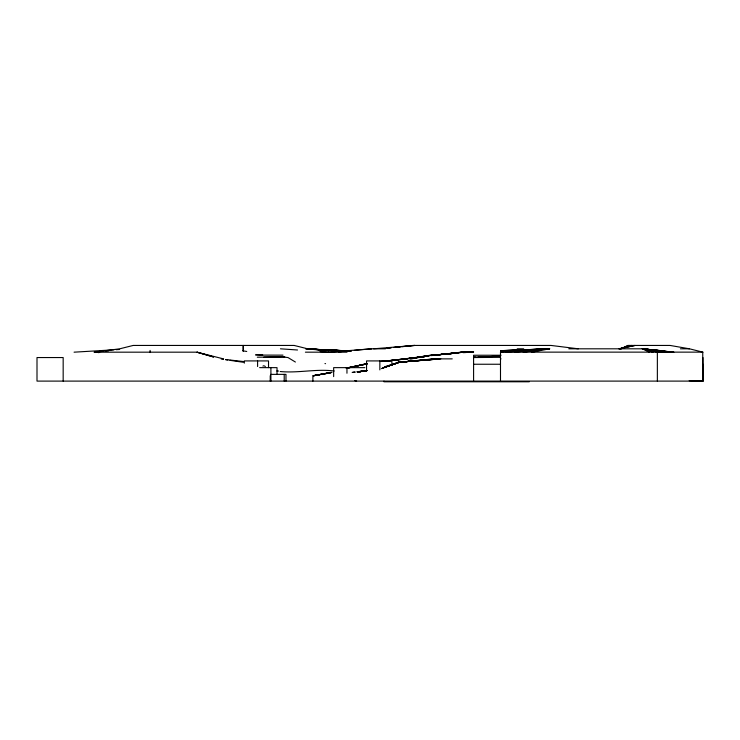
<?xml version="1.0" encoding="UTF-8"?>
<svg xmlns="http://www.w3.org/2000/svg" width="740" height="740" viewBox="0 0 740 740"><rect width="100%" height="100%" fill="white"/><g stroke="black" fill="none" stroke-linecap="round" stroke-linejoin="round"><path stroke-width="1.11" d="M263.042 366.291L263.338 365.625M381.359 368.622L397.981 362.637M399.017 362.267L383.154 367.873L398.166 362.637M382.848 367.873L398.139 362.637M383.746 367.577L398.324 362.618L385.087 366.642M384.365 367.225L398.333 362.618M366.79 363.562L347.226 368.215L367.105 363.766M330.873 372.359L313.862 375.726L331.983 372.359L313.131 375.726L329.883 372.914M367.003 363.71L346.857 368.03L367.142 363.895M618.751 348.808L635.105 345.441L619.547 348.808L631.692 345.441L620.305 348.808L629.222 345.441L621.008 348.808L627.835 345.441L670.079 345.441L689.495 348.808L702.945 352.175M346.043 368.095L367.225 363.839M411.671 358.872L428.386 355.542L451.9 353.526M531.977 352.175L549.607 348.808L523.189 352.175M330.965 372.729L312.891 375.726L312.891 381.1M366.42 370.592L358.687 371.822L366.383 370.675M364.006 371.073L366.198 370.759M367.151 370.592L363.581 371.138M358.271 371.896L361.638 371.443M363.877 371.138L366.124 370.832M357.873 371.896L361.296 371.443M357.781 371.915L361.111 371.48M364.441 371.045L366.661 370.749L363.248 371.101M357.244 371.915L366.309 370.675L364.062 371.045M423.863 356.652L406.186 358.872L428.664 355.542L409.84 358.872L428.386 355.542L444.13 354.266M426.074 356.375L428.275 356.097M353.063 372.359L355.339 372.081M357.596 371.795L361.009 371.378M382.793 361.453L419.025 357.272M352.147 372.359L354.71 372.054M356.921 371.785L366.957 370.592M382.691 361.481L429.293 355.94M380.952 361.518L404.845 358.872M404.355 358.872L419.127 357.272M424.797 356.652L421.393 357.022L424.742 356.652M386.604 348.207L391.201 347.726M393.495 347.486L413.022 345.441L551.032 345.441L578.319 348.808M382.025 361.453L401.237 359.464L380.739 361.471M403.494 359.224L406.88 358.872L403.476 359.214M387.64 348.133L391.035 347.8M394.42 347.458L400.072 346.903M402.329 346.681L414.761 345.441L373.635 348.808M433.612 358.872L399.36 362.267L435.444 358.872M514.393 352.175L549.58 348.808L500.499 350.677L549.58 348.808L505.605 352.175M338.661 351.851L342.019 351.537M346.486 351.121L350.982 350.695M354.312 350.381L371.129 348.808M103.008 351.352L94.063 352.175L119.713 348.808L133.191 345.441L294.159 345.441L307.646 348.808L336.876 350.594M105.247 351.149L108.604 350.843M451.456 353.609L429.579 355.542L463.851 352.175L430.763 355.542L462.556 352.175L431.642 355.542L461.288 352.175M453.759 353.396L457.209 353.091M462.972 352.582L467.569 352.175L463.092 352.564M437.266 358.872L398.712 362.267L439.098 358.872L398.324 362.267L440.781 358.872L452.233 358.872M454.138 353.332L457.496 353.045M446.377 354.09L452.001 353.637M455.368 353.359L457.616 353.174M464.359 352.629L469.983 352.175M328.597 352.175L371.637 348.808M397.852 362.267L440.781 358.872M500.499 351.935L549.58 348.808L500.499 350.769M500.499 357.318L473.591 357.55M74.065 352.175L113.905 349.817M116.18 349.678L119.593 349.483M506.206 351.139L508.491 351.019M519.905 350.409L527.888 349.974M533.596 349.668L549.58 348.808L530.173 349.659M500.499 350.954L508.491 350.603M513.051 350.409L527.888 349.761M465.525 352.175L470.131 351.99M473.591 357.226L475.839 357.143M478.077 357.05L500.499 356.153L473.591 357.161M461.14 352.175L473.591 351.704L462.084 352.175M284.789 356.865L257.307 357.207M263.81 357.161L282.606 356.921L287.989 357.55L295.399 362.036M371.082 348.808L385.475 348.808M517.214 348.808L523.679 348.808M568.792 348.808L642.403 348.808L659.627 350.529M680.412 348.808L689.495 348.808M242.812 350.825L246.744 351.463M305.398 352.175L347.014 352.175M464.452 352.175L473.591 352.175M501.036 355.237L473.591 355.237L473.591 381.1M500.499 358.872L501.054 358.872M473.591 364.246L500.499 364.246M259.638 367.641L277.019 367.641L277.019 374.366M364.857 367.641L333.657 367.641L333.657 376.614M334.23 371.008C316.257 368.65 298.035 373.293 280.238 371.517M270.905 374.366L285.982 374.366L285.982 381.1M702.972 364.246L702.972 381.1L37 381.1L37 357.55L63.168 357.55L63.168 381.1M529.276 381.775L383.986 381.775L383.986 381.1M282.995 355.144L255.596 355.08M276.834 370.971L278.555 371.045M689.18 380.721L702.972 381.1L702.945 357.55M350.751 350.964L308.719 349.271L350.862 351.01M324.953 363.618L325.563 363.636M351.528 350.982L307.683 349.104L349.049 350.991M308.154 349.021L348.42 350.917M308.071 349.039L344.211 350.88M343.416 350.797L305.657 348.808L338.957 350.769M280.451 348.808L297.517 350.002M320.059 351.574L328.662 352.175M262.746 355.024L255.985 354.516M663.928 350.964L642.403 348.808L649.396 352.175M673.881 352.175L642.403 348.808L652.967 352.175M673.104 352.175L642.431 348.808L657.675 352.175M672.207 352.175L642.431 348.808L659.756 352.175M221.232 359.029L223.517 359.289M225.802 359.548L244.089 361.61M671.189 352.175L642.431 348.808L661.662 352.175M670.052 352.175L642.431 348.808L664.909 352.175M668.793 352.175L642.431 348.808L666.259 352.175M225.598 359.696L227.8 360.019M230.001 360.343L243.22 362.258M98.947 352.666L96.746 352.175L197.136 352.175L213.527 356.976M223.582 358.9L196.886 352.175L213.462 356.976M264.457 365.884L265.327 366.578M702.75 381.1L702.75 352.138L500.49 352.138L500.499 381.1M657.361 352.138L657.361 381.1M391.876 364.274L391.876 360.917L366.55 360.917L366.55 371.008M379.851 360.917L379.851 369.889M346.958 367.641L346.958 373.247M284.206 374.366L284.206 381.1M270.905 367.641L270.905 381.1M270.239 375.716L270.239 381.1M268.528 367.641L268.528 360.917L244.293 360.917L244.293 363.155M257.594 360.917L257.594 366.522M243.293 345.441L243.293 351M243.173 345.441L243.173 351M150.09 350.399L150.09 352.555M354.812 380.647A207.098 10.489 2.1 0 1 356.606 381.1M699.846 380.684A131.202 1.758 7.2 0 1 702.945 381.1M361.592 371.397L358.253 371.878L361.527 371.378"/></g></svg>
